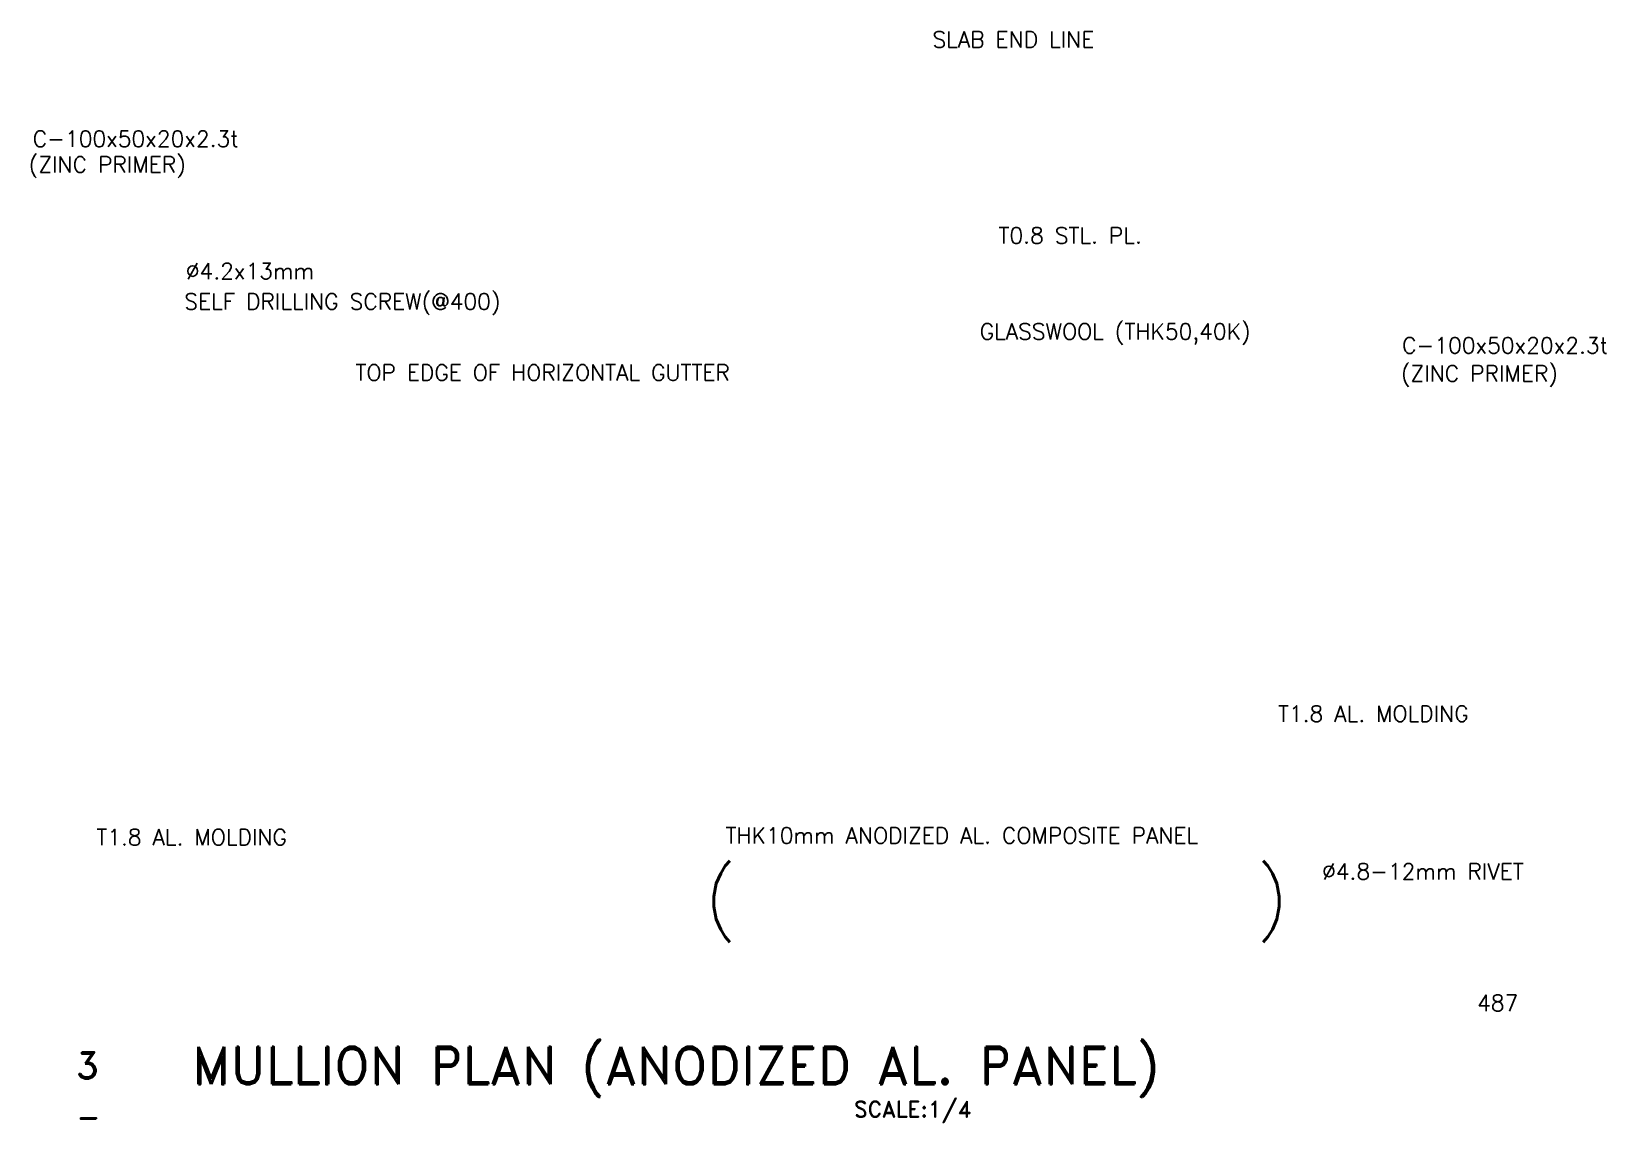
# Model space of a CAD drawing. Header units: millimetres. Extents: x 2352 to 12473, y 635 to 7997.
# Drawn here: x 4270 to 4861, y 2035 to 2444 of the extents above; entities that cross this region are included whole.
import ezdxf
from ezdxf.enums import TextEntityAlignment as Align

# ---------------------------------------------------------------- set-up
doc = ezdxf.new("R2010")
doc.units = ezdxf.units.MM
for name, color, linetype in [('1', 1, 'Continuous'), ('A3', 7, 'Continuous'), ('INS', 40, 'Continuous'), ('TEXT', 4, 'Continuous')]:
    doc.layers.add(name, color=color, linetype=linetype)
doc.styles.add('HG', font='romand', dxfattribs={"bigfont": 'hg'})
doc.styles.add('HS', font='simplex', dxfattribs={"bigfont": 'hs'})

msp = doc.modelspace()

# ---------------------------------------------------------------- texts
at = {"color": 0, "linetype": 'ByBlock', "style": 'HS'}
msp.add_text('487', height=6, dxfattribs=at).set_placement((4819.95, 2080.04), align=Align.MIDDLE_CENTER)
at = {"layer": '1', "style": 'HG'}
for s, height, p in [('3', 10, (4286.9, 2051.61)), ('MULLION PLAN (ANODIZED AL. PANEL)', 14, (4330.41, 2049.57)), ('-', 8, (4287.23, 2033.2))]:
    msp.add_text(s, height=height, dxfattribs=at).set_placement(p)
at = {"layer": 'A3', "style": 'HG'}
msp.add_text('SCALE:1/4', height=6, dxfattribs=at).set_placement((4578.58, 2037.24))
at = {"layer": 'INS', "color": 7, "style": 'HS'}
for p in [(4737.57, 2185.5), (4294.53, 2139.19)]:
    msp.add_text('T1.8 AL. MOLDING', height=6, dxfattribs=at).set_placement(p)
at = {"layer": 'TEXT', "color": 7, "linetype": 'Continuous', "style": 'HS'}
for s, p in [('SLAB END LINE', (4608.02, 2438.25)), ('C-100x50x20x2.3t', (4270.7, 2401.02)), ('(ZINC PRIMER)', (4269.2, 2391.35)), ('C-100x50x20x2.3t', (4784.09, 2323.57)), ('(ZINC PRIMER)', (4783.66, 2313.04))]:
    msp.add_text(s, height=6, dxfattribs=at).set_placement(p)
at = {"layer": 'TEXT', "color": 7, "style": 'HS'}
for s, height, p in [('T0.8 STL. PL.', 6, (4632.77, 2364.78)), ('%%C4.2x13mm', 6, (4328.11, 2351.46)), ('SELF DRILLING SCREW(@400)', 6, (4327.53, 2340.01)), ('GLASSWOOL (THK50,40K)', 6, (4625.74, 2328.78)), ('TOP EDGE OF HORIZONTAL GUTTER', 6, (4391.7, 2313.37)), ('THK10mm ANODIZED AL. COMPOSITE PANEL', 6, (4530.45, 2139.83)), ('(             )', 20, (4522.64, 2109.55)), ('%%C4.8-12mm RIVET', 6, (4754.1, 2126.4))]:
    msp.add_text(s, height=height, dxfattribs=at).set_placement(p)

doc.saveas('drawing.dxf')
